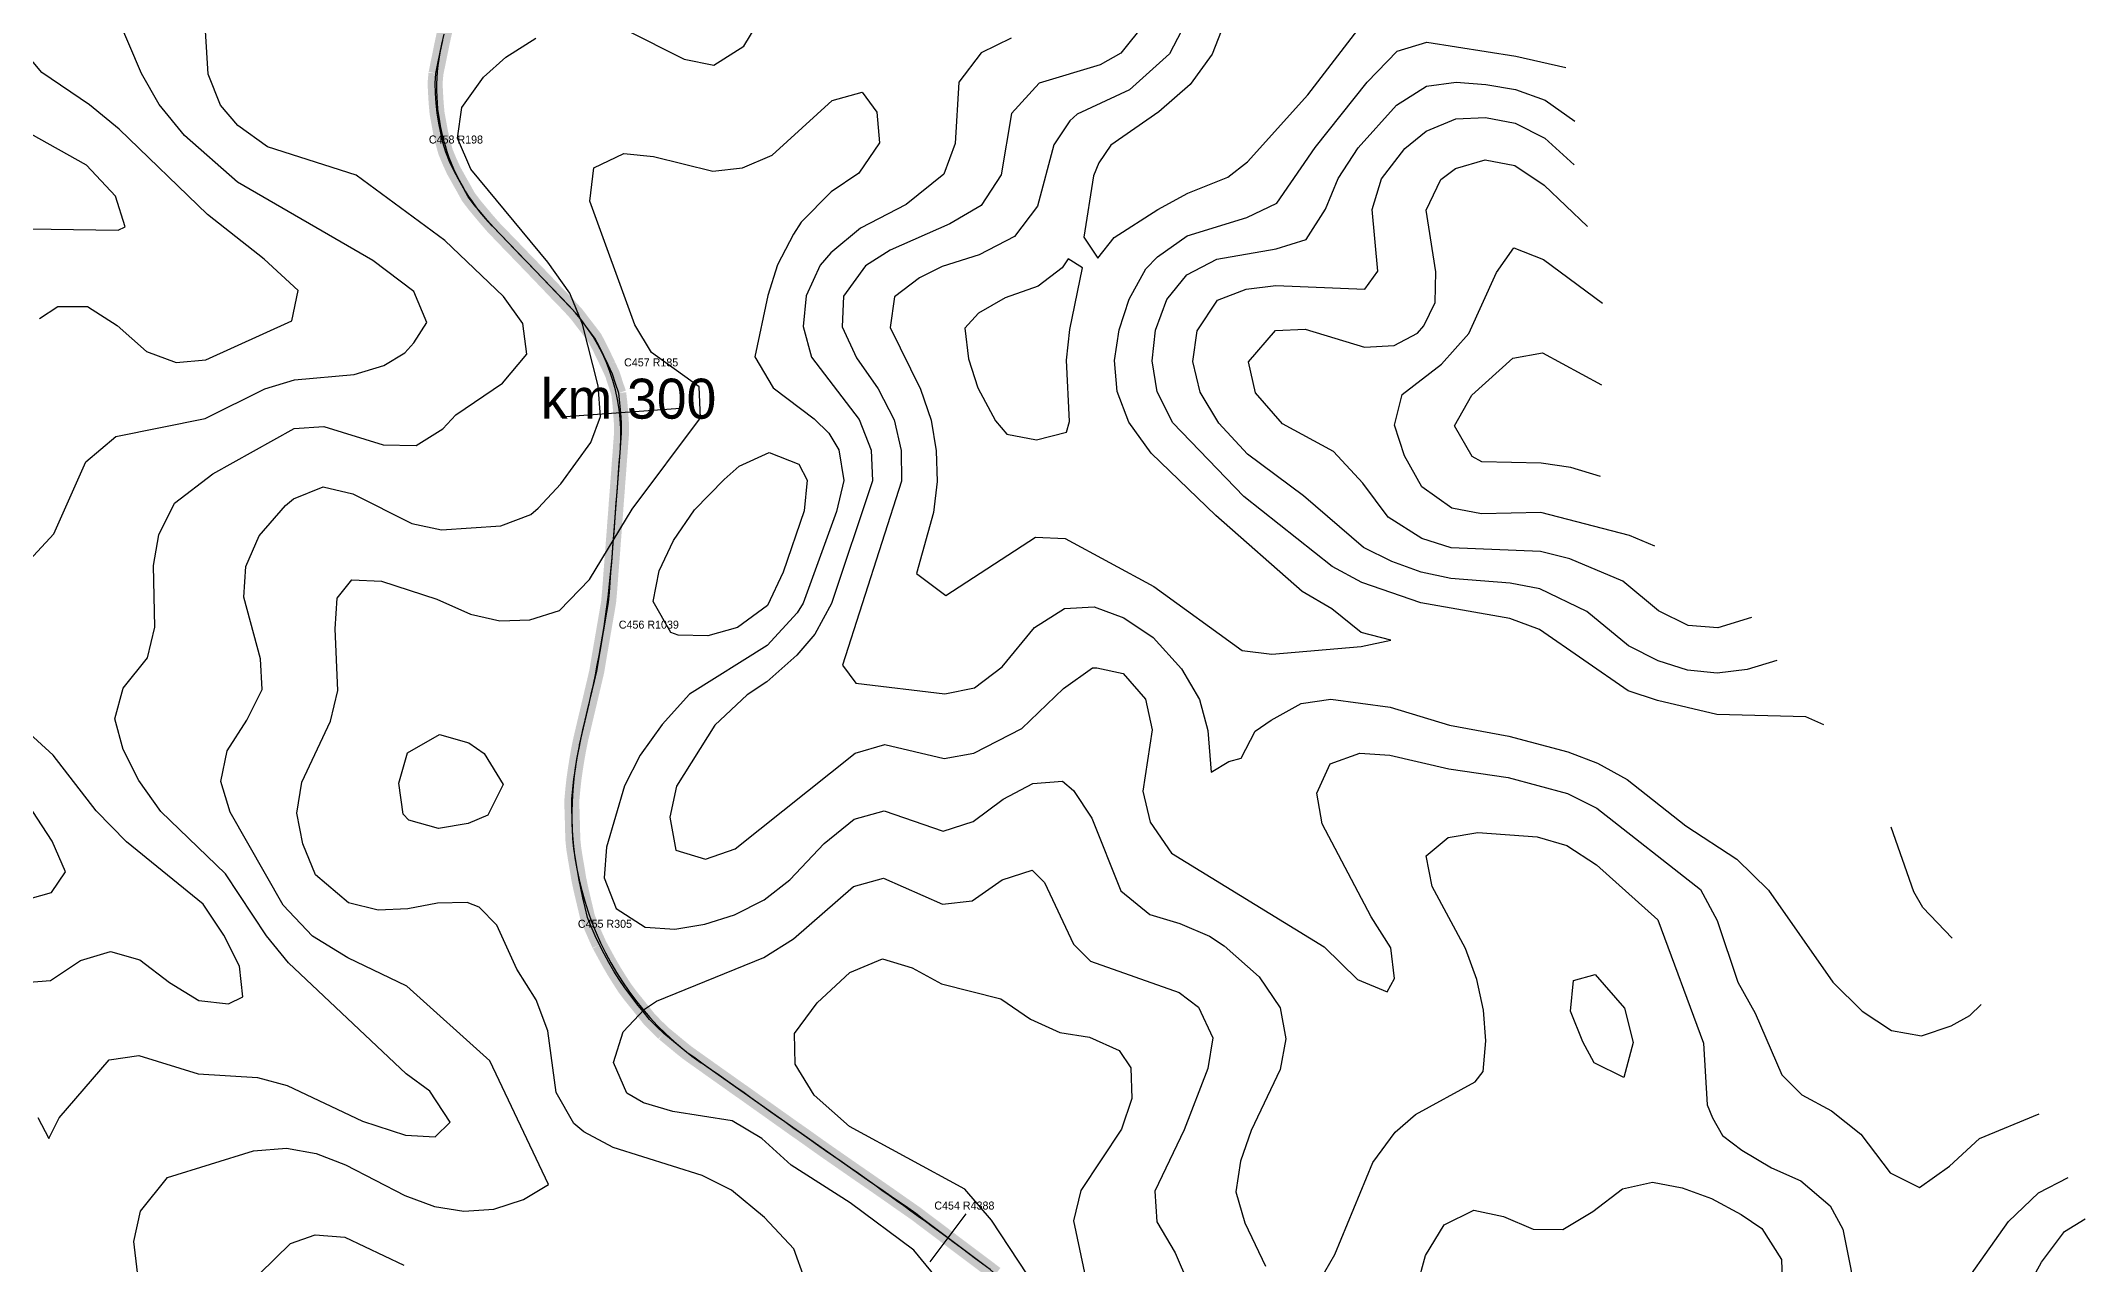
# Model space of a CAD drawing. Header units: metres. Extents: x 697254 to 930473, y 8023396 to 8227001.
# Drawn here: x 732520 to 734564, y 8198416 to 8199639 of the extents above; entities that cross this region are included whole.
import ezdxf

# ---------------------------------------------------------------- set-up
doc = ezdxf.new("R2010")
doc.units = ezdxf.units.M
for name, color, linetype in [('ALIGNMENT_FITTED', 4, 'Continuous'), ('CENTRELINE', 7, 'Continuous'), ('CHAINAGE', 7, 'Continuous'), ('CONTOUR_10M', 33, 'Continuous'), ('CONTOUR_INDEX_50M', 34, 'Continuous'), ('CURVE_LABELS', 4, 'Continuous'), ('GRADE_0-4', 3, 'Continuous'), ('GRADE_4-6', 2, 'Continuous'), ('GRADE_6-8', 30, 'Continuous')]:
    doc.layers.add(name, color=color, linetype=linetype)

msp = doc.modelspace()

# ---------------------------------------------------------------- linework, layer by layer
at = {"layer": 'ALIGNMENT_FITTED'}
for p, q in [((733047.8, 8199374.2), (732971, 8199453.8)), ((733091.7, 8199131.8), (733099.2, 8199231.5)), ((733058.4, 8198935), (733067.9, 8198975.9)), ((733346.2, 8198499.6), (733180, 8198616.7))]:
    msp.add_line(p, q, dxfattribs=at)
for centre, radius, start, end in [((733113.7, 8199591.4), 198.3, 165.9772, -136.0305), ((732914.4, 8199245.5), 185.3, -4.3223, 43.9695), ((732055.9, 8199210.1), 1038.8, -13.0311, -4.3223), ((733355.8, 8198866.2), 305.2, 166.9689, -125.16), ((730819.2, 8194912), 4388.2, 52.9761, 54.84), ((733286.3, 8198183.1), 291.2, 24.5982, 52.9761)]:
    msp.add_arc(centre, radius, start, end, dxfattribs=at)
at = {"layer": 'CENTRELINE'}
msp.add_polyline3d([(733466.6, 8198411.8, 1026.7), (733458.6, 8198417.8, 1026.2), (733450.6, 8198423.8, 1025.3), (733442.6, 8198429.8, 1024.4), (733434.6, 8198435.8, 1023.6), (733426.6, 8198441.9, 1023.1), (733418.7, 8198447.9, 1022.7), (733410.7, 8198453.9, 1022.8), (733402.7, 8198459.9, 1023), (733394.7, 8198466, 1023.3), (733386.5, 8198471.7, 1023.5), (733378.3, 8198477.4, 1023.5), (733370.1, 8198483.2, 1023.4), (733361.9, 8198488.9, 1022.9), (733353.7, 8198494.6, 1022.8), (733345.5, 8198500.3, 1023), (733337.2, 8198506, 1023.2), (733329, 8198511.7, 1023.5), (733320.8, 8198517.4, 1024), (733312.6, 8198523.1, 1024.5), (733304.4, 8198528.8, 1025), (733296.2, 8198534.6, 1025.2), (733288.1, 8198540.4, 1025), (733279.9, 8198546.2, 1024.7), (733271.7, 8198551.9, 1024.1), (733263.6, 8198557.7, 1023.9), (733255.4, 8198563.5, 1023.7), (733247.3, 8198569.3, 1023.5), (733239.1, 8198575.1, 1023.3), (733230.9, 8198580.9, 1023.4), (733222.8, 8198586.7, 1023.7), (733214.6, 8198592.4, 1023.9), (733206.5, 8198598.2, 1024.5), (733198.3, 8198604, 1025), (733190.1, 8198609.8, 1025.1), (733182, 8198615.6, 1024.9), (733173.8, 8198621.4, 1025.1), (733165.7, 8198627.2, 1025), (733157.9, 8198633.5, 1024.6), (733150.2, 8198639.9, 1023.8), (733142.5, 8198646.2, 1023.1), (733135.3, 8198653.2, 1022.4), (733128.3, 8198660.3, 1021.5), (733122.1, 8198668.1, 1020.6), (733115.8, 8198675.9, 1019.7), (733109.5, 8198683.7, 1018.8), (733103.5, 8198691.7, 1018), (733098.1, 8198700.1, 1017.3), (733092.8, 8198708.6, 1016.8), (733087.8, 8198717.2, 1015.7), (733083, 8198726, 1014.9), (733078.2, 8198734.8, 1014.3), (733074.1, 8198743.9, 1014), (733070.1, 8198753.1, 1013.8), (733066.4, 8198762.3, 1013.7), (733064.1, 8198772.1, 1013.4), (733061.8, 8198781.8, 1013.4), (733059.5, 8198791.6, 1013.4), (733057.5, 8198801.3, 1013.4), (733055.9, 8198811.2, 1013.9), (733054.2, 8198821.1, 1014.4), (733052.6, 8198831, 1014.9), (733051.6, 8198840.9, 1015.3), (733051.4, 8198850.9, 1015.7), (733051.1, 8198860.9, 1016.1), (733050.8, 8198870.9, 1016.3), (733050.8, 8198880.9, 1016.5), (733051.7, 8198890.8, 1016.7), (733052.8, 8198900.8, 1016.9), (733054.2, 8198910.7, 1017.3), (733055.8, 8198920.6, 1017.7), (733057.5, 8198930.4, 1017.9), (733059.5, 8198940.2, 1017.8), (733061.8, 8198949.9, 1017.8), (733064.1, 8198959.7, 1017.7), (733066.4, 8198969.4, 1017.4), (733068.7, 8198979.1, 1017.1), (733071, 8198988.9, 1016.8), (733073.3, 8198998.6, 1016.5), (733075.6, 8199008.4, 1016.2), (733077.2, 8199018.2, 1015.8), (733078.9, 8199028.1, 1015.5), (733080.6, 8199037.9, 1015.3), (733082.3, 8199047.8, 1015), (733084, 8199057.7, 1014.9), (733085.7, 8199067.5, 1014.9), (733087.4, 8199077.4, 1015), (733088.3, 8199087.3, 1014.4), (733089.1, 8199097.3, 1013.8), (733089.8, 8199107.3, 1013.1), (733090.6, 8199117.2, 1012), (733091.4, 8199127.2, 1010.8), (733092.1, 8199137.2, 1009.6), (733092.9, 8199147.2, 1008.8), (733093.6, 8199157.1, 1008.2), (733094.4, 8199167.1, 1007.6), (733095.1, 8199177.1, 1006.8), (733095.9, 8199187.1, 1006.1), (733096.6, 8199197, 1005.3), (733097.4, 8199207, 1004.5), (733098.1, 8199217, 1003.7), (733098.9, 8199227, 1002.8), (733099.6, 8199236.9, 1002.1), (733100.4, 8199246.9, 1001.5), (733100.2, 8199256.9, 1000.9), (733099.5, 8199266.9, 1000.7), (733098.7, 8199276.8, 1001.4), (733097.5, 8199286.7, 1002), (733094.3, 8199296.2, 1002.4), (733091.2, 8199305.7, 1003), (733087, 8199314.8, 1002.9), (733082.7, 8199323.8, 1002.5), (733078.3, 8199332.8, 1002), (733073.7, 8199341.6, 1001.4), (733067.7, 8199349.6, 1000.6), (733061.6, 8199357.5, 999.8), (733055.5, 8199365.5, 998.9), (733048.8, 8199372.9, 997.9), (733041.9, 8199380.1, 996.9), (733034.9, 8199387.3, 996.4), (733028, 8199394.6, 996.5), (733021.1, 8199401.8, 996.5), (733014.2, 8199409, 996.4), (733007.3, 8199416.2, 996.6), (733000.3, 8199423.4, 996.9), (732993.4, 8199430.6, 997), (732986.4, 8199437.8, 997), (732979.5, 8199445, 997), (732972.5, 8199452.2, 997), (732966, 8199459.7, 997), (732959.5, 8199467.4, 997.1), (732953.1, 8199475.1, 997.2), (732947.1, 8199483.1, 997.5), (732942.3, 8199491.8, 998), (732937.4, 8199500.5, 998.3), (732932.5, 8199509.3, 998.5), (732928.4, 8199518.3, 998.7), (732924.5, 8199527.6, 998.9), (732921.8, 8199537.2, 999.3), (732919.5, 8199546.9, 999.2), (732917.7, 8199556.8, 998.8), (732915.9, 8199566.6, 998.4), (732915, 8199576.5, 998), (732914.4, 8199586.5, 997.5), (732913.9, 8199596.5, 996.9), (732914.8, 8199606.4, 996.5), (732916.8, 8199616.2, 996.1), (732918.8, 8199626, 995.7), (732920.8, 8199635.8, 995.2), (732922.9, 8199645.6, 994.5)], dxfattribs=at)
at = {"layer": 'CHAINAGE'}
for p, q in [((733159.3, 8199271.2), (733039.6, 8199262.5)), ((733444.7, 8198465.8), (733408.6, 8198417.9))]:
    msp.add_line(p, q, dxfattribs=at)
at = {"layer": 'CONTOUR_10M'}
for points, elevation in [([(732516.8, 8198562), (732527.8, 8198541), (732538.2, 8198561.7), (732588, 8198619.7), (732617.8, 8198624.2), (732677, 8198605.8), (732736.3, 8198602.1), (732766, 8198594.2), (732841.4, 8198558.5), (732884.2, 8198544.6), (732913.9, 8198542.8), (732928.9, 8198557.6), (732908.6, 8198588.5), (732884.9, 8198605.9), (732767.3, 8198716.8), (732745.4, 8198744), (732704.2, 8198806), (732639.8, 8198868.2), (732617.6, 8198899.1), (732602.1, 8198930.1), (732593.7, 8198960.9), (732602, 8198991.6), (732626.2, 8199022), (732633.8, 8199052.7), (732632.3, 8199114.2), (732637.6, 8199144.9), (732653.4, 8199176.5), (732691.6, 8199205.8), (732773, 8199251.2), (732802.7, 8199253.3), (732861.9, 8199234.9), (732894.9, 8199234.4), (732921.5, 8199251), (732934.6, 8199264.8), (732981.4, 8199296.6), (733005.8, 8199325.5), (733001.6, 8199356.3), (732982.3, 8199383.4), (732923.5, 8199439.2), (732835.1, 8199504.6), (732746.3, 8199533.1), (732716.8, 8199554.2), (732699.4, 8199574.8), (732686.9, 8199605.6), (732681.4, 8199697.9)], 990), ([(732504.2, 8199114.8), (732532.6, 8199146), (732564.7, 8199217.9), (732594.7, 8199243.3), (732684, 8199261.3), (732743.7, 8199290.8), (732773.5, 8199299.9), (732832.9, 8199305.3), (732862.7, 8199314.4), (732883.6, 8199326.8), (732892.7, 8199337), (732905.6, 8199357.3), (732892.7, 8199388.2), (732851.7, 8199419.4), (732716.2, 8199497.7), (732663.5, 8199544.4), (732638.1, 8199575.4), (732620.4, 8199606.3), (732594, 8199668.1)], 980), ([(733623.8, 8199657.1), (733599.6, 8199626.6), (733578.8, 8199615), (733517.9, 8199596.8), (733490.3, 8199566.3), (733479.9, 8199504.9), (733459.9, 8199474.4), (733428.6, 8199456), (733368.9, 8199429.6), (733344.2, 8199414.1), (733322.3, 8199383.6), (733320.9, 8199352.9), (733335.3, 8199322), (733357.1, 8199291), (733372.8, 8199260.1), (733380.1, 8199229.2), (733380.2, 8199198.5), (733321.4, 8199014.6), (733334.6, 8198996.7), (733423.5, 8198985.9), (733453.3, 8198992), (733480.8, 8199012.9), (733513.3, 8199052.1), (733543.3, 8199071.3), (733573, 8199072.9), (733602.6, 8199061.9), (733632, 8199042.1), (733660.4, 8199011), (733678.4, 8198980.1), (733686.5, 8198949.2), (733690, 8198907.7), (733707.7, 8198918.3), (733719.9, 8198921.5), (733733.9, 8198948.7), (733750, 8198959.5), (733779.8, 8198976.2), (733809.6, 8198980.6), (733868.9, 8198972.5), (733928.1, 8198954.7), (733987.4, 8198943.6), (734046.6, 8198928), (734076.2, 8198916.4), (734105.7, 8198900.2), (734164.6, 8198854), (734215.6, 8198820.6), (734247.2, 8198789.5), (734311.4, 8198697.4), (734340.8, 8198668.4), (734370.3, 8198649.2), (734400, 8198643.8), (734429.8, 8198653.7), (734448.5, 8198664.3), (734459.7, 8198675.1)], 990), ([(733664.1, 8199656.7), (733648.2, 8199626.1), (733608.2, 8199590.1), (733556, 8199565.6), (733548.5, 8199558.9), (733532.5, 8199535.1), (733516.3, 8199473.8), (733493.2, 8199443.3), (733457.9, 8199425.1), (733421, 8199413.3), (733398.3, 8199401.8), (733373.2, 8199383.1), (733368.8, 8199352.4), (733399.4, 8199290.5), (733410.1, 8199259.7), (733415.1, 8199228.9), (733416.1, 8199198.1), (733412.4, 8199167.4), (733395.2, 8199106.1), (733424.6, 8199084.1), (733514.3, 8199142.5), (733544, 8199141.1), (733632.6, 8199093.3), (733721, 8199029.3), (733750.7, 8199025.7), (733839.8, 8199033.1), (733869.7, 8199039.5), (733840, 8199047.1), (733810.4, 8199070.9), (733781, 8199088.4), (733694.7, 8199164.4), (733630, 8199226.6), (733607.6, 8199257.6), (733596, 8199288.4), (733593.3, 8199319.2), (733597.9, 8199349.9), (733607.8, 8199380.6), (733624.6, 8199411.1), (733636.1, 8199423.1), (733666, 8199444), (733725.6, 8199462.2), (733755.5, 8199476.7), (733793.9, 8199532.3), (733845.9, 8199597.8), (733875.9, 8199628.7), (733905.7, 8199637.5), (733994.7, 8199623.6), (734044.6, 8199612.2)], 980), ([(733703, 8199656.3), (733691, 8199625.7), (733668.8, 8199595.2), (733637.7, 8199568), (733589.7, 8199534.5), (733577.7, 8199516.9), (733572.1, 8199503.9), (733562.5, 8199442.5), (733576.7, 8199421.5), (733592.9, 8199442.2), (733636.6, 8199470.2), (733666.5, 8199486.5), (733706.7, 8199502.5), (733726.2, 8199518.1), (733786.4, 8199585.1), (733846.6, 8199663.1)], 970), ([(732518.3, 8199361.4), (732536.7, 8199373.4), (732566.4, 8199373.2), (732595.9, 8199354.3), (732625.3, 8199328.3), (732654.9, 8199317.2), (732684.6, 8199319.9), (732770.6, 8199358.8), (732777, 8199389.4), (732743, 8199420.5), (732686.2, 8199465.3), (732598, 8199550.7), (732568.5, 8199574.9), (732520.8, 8199607.4), (732494.6, 8199638.4)], 970), ([(733283.6, 8198400), (733272.5, 8198430.9), (733243.3, 8198462), (733210.3, 8198489.6), (733180.8, 8198504), (733092, 8198532.3), (733062.5, 8198547.8), (733052.8, 8198556.3), (733034.9, 8198587.2), (733026.8, 8198648.8), (733015.1, 8198679.7), (732995.5, 8198710.6), (732975.6, 8198754.4), (732957.9, 8198772.5), (732946.1, 8198777.1), (732916.4, 8198776.4), (732886.6, 8198770.8), (732856.9, 8198769.6), (732827.3, 8198776.9), (732794.2, 8198805), (732781.6, 8198835.9), (732775.6, 8198866.7), (732780.8, 8198897.4), (732809.3, 8198958.6), (732816.7, 8198989.3), (732814.1, 8199050.8), (732816.1, 8199081.5), (732830.8, 8199099.9), (732860.4, 8199098.7), (732915.8, 8199080.5), (732949.2, 8199065.6), (732978.8, 8199059), (733008.5, 8199059.9), (733038.3, 8199069.3), (733068.4, 8199100.3), (733111.1, 8199170.6), (733179.4, 8199262.1), (733177.9, 8199292.9), (733130.2, 8199327.2), (733113.6, 8199355.1), (733068.7, 8199478.6), (733072.8, 8199512), (733102.6, 8199526.3), (733132.3, 8199523.4), (733191.5, 8199508.8), (733221.3, 8199511.9), (733251.1, 8199524.8), (733311.1, 8199579.2), (733340.9, 8199587.6), (733355.5, 8199567.8), (733358.2, 8199537), (733337.5, 8199506.5), (733310.1, 8199488), (733280.1, 8199457.6), (733272.3, 8199445.6), (733256.3, 8199415.1), (733246.6, 8199384.4), (733233.5, 8199323.1), (733252.1, 8199292.1), (733293.1, 8199260.9), (733307.5, 8199246.7), (733317.5, 8199229.9), (733322.7, 8199199.1), (733315.2, 8199168.4), (733282, 8199076.6), (733275.9, 8199066.9), (733245.9, 8199034.1), (733168.4, 8198985.5), (733141.1, 8198955.1), (733119.1, 8198924.5), (733103.2, 8198894), (733085.2, 8198832.7), (733083.1, 8198801.9), (733094.9, 8198771.1), (733124.1, 8198752.6), (733153.7, 8198750.6), (733183.5, 8198755.5), (733213.3, 8198764.7), (733243.1, 8198780), (733268.7, 8198799.9), (733303.1, 8198836.2), (733333.1, 8198860.4), (733362.9, 8198869), (733422.1, 8198848.5), (733451.9, 8198858.1), (733481.8, 8198880.6), (733511.7, 8198896.2), (733541.4, 8198898.7), (733552.2, 8198889.2), (733570.7, 8198861.4), (733599.6, 8198788.7), (733628.6, 8198765.3), (733658.7, 8198756.1), (733688.2, 8198743.5), (733702.9, 8198733.8), (733737.9, 8198702.7), (733758.8, 8198671.7), (733764.5, 8198640.9), (733758.8, 8198610.2), (733730, 8198549), (733719.1, 8198518.4), (733714.5, 8198487.7), (733723.5, 8198456.8), (733744.1, 8198413.6)], 1010), ([(734302.4, 8198954.8), (734284.6, 8198962.8), (734195.5, 8198965.3), (734136.3, 8198979.2), (734106.7, 8198989), (734018.2, 8199050.4), (733988.7, 8199061.4), (733899.7, 8199076.9), (733840.5, 8199097.2), (733811, 8199113.4), (733722.7, 8199183.3), (733651.6, 8199257.1), (733635.8, 8199288), (733631, 8199318.8), (733634.2, 8199349.5), (733645.5, 8199380.2), (733665.6, 8199404.9), (733695.5, 8199420.6), (733755, 8199430.8), (733785, 8199440.2), (733804.1, 8199470.7), (733816.8, 8199501.3), (733836.8, 8199531.9), (733875.3, 8199574.7), (733905.3, 8199593.6), (733935, 8199597.8), (733964.7, 8199595.4), (733994.3, 8199590.4), (734023.9, 8199579.6), (734053.4, 8199558.8)], 990), ([(732507.8, 8199451), (732596.9, 8199449.5), (732604.1, 8199452.8), (732594.5, 8199483.6), (732565.3, 8199514.7), (732453.1, 8199577.4)], 960), ([(734230.2, 8199062.3), (734196.5, 8199051.8), (734166.8, 8199054.1), (734137.2, 8199069), (734101.5, 8199098.5), (734048.7, 8199121), (734019.1, 8199128.4), (733930, 8199131.9), (733900.4, 8199141.4), (733866.9, 8199162.5), (733841.6, 8199196.7), (733812.2, 8199228.1), (733761.4, 8199255.9), (733734.4, 8199287), (733727.3, 8199317.8), (733754.1, 8199349.4), (733783.8, 8199350.5), (733843.1, 8199332.5), (733872.8, 8199334.3), (733896.3, 8199346.7), (733902.7, 8199353.8), (733914, 8199377.3), (733914.6, 8199408), (733904.9, 8199469.6), (733919.7, 8199500.2), (733934.1, 8199511.2), (733963.9, 8199519.9), (733993.5, 8199514.3), (734023, 8199494.8), (734066.3, 8199453.3)], 1010), ([(733547, 8199420.8), (733540.9, 8199412), (733517, 8199393.7), (733484, 8199381.9), (733457.3, 8199366.6), (733443.5, 8199351.6), (733447.4, 8199320.8), (733456.5, 8199292), (733474.2, 8199259), (733485.7, 8199245.7), (733515.4, 8199240), (733545.1, 8199247.7), (733548.3, 8199258.2), (733545.2, 8199319.7), (733548.5, 8199350.4), (733561.1, 8199411.8), (733547, 8199420.8)], 970), ([(734133.4, 8199133.6), (734108.3, 8199144.2), (734019.5, 8199167.2), (733960.1, 8199165.8), (733930.4, 8199171.5), (733900.7, 8199192.9), (733883.3, 8199223.9), (733873.2, 8199254.7), (733880.9, 8199285.4), (733920.1, 8199315.7), (733947.6, 8199346.2), (733975.1, 8199407.4), (733992.6, 8199431.9), (734022.2, 8199420.2), (734081.1, 8199376.5)], 1020), ([(734079.3, 8199203.4), (734049.7, 8199212.3), (734020, 8199216.5), (733960.6, 8199217.9), (733951, 8199223.1), (733933.2, 8199254.1), (733950.4, 8199284.6), (733991.4, 8199321.7), (734021.2, 8199326.8), (734080.3, 8199295)], 1030), ([(733202.8, 8199200.4), (733218.1, 8199213.7), (733247.9, 8199227.1), (733277.5, 8199215.7), (733285.8, 8199199.5), (733282.9, 8199168.8), (733262.1, 8199107.5), (733246.3, 8199074.3), (733216.3, 8199052.1), (733186.6, 8199043.8), (733156.9, 8199044.5), (733149.8, 8199047.2), (733132.1, 8199078.2), (733138.1, 8199108.8), (733152.2, 8199139.4), (733173.3, 8199170), (733202.8, 8199200.4)], 1020), ([(732499.8, 8198697), (732529.5, 8198699.3), (732559.4, 8198719.1), (732589.2, 8198728.2), (732618.8, 8198719.9), (732648.3, 8198697.1), (732677.8, 8198679.3), (732707.4, 8198675.7), (732721.6, 8198682.8), (732718.5, 8198713.6), (732702.7, 8198744.5), (732682.1, 8198775.5), (732605.2, 8198837.8), (732575, 8198868.8), (732531.9, 8198924.5), (732473.1, 8198978.3)], 980), ([(732886.4, 8198927), (732918.2, 8198945.3), (732947.8, 8198936.8), (732963, 8198926.2), (732982.1, 8198895.3), (732966.7, 8198864.7), (732947, 8198856.2), (732917.2, 8198851.2), (732887.6, 8198859.5), (732881.9, 8198865.6), (732877.5, 8198896.4), (732886.4, 8198927)], 1020), ([(732500.6, 8198778.8), (732530.4, 8198787.1), (732544.3, 8198807.7), (732531.1, 8198838.6), (732501.8, 8198883.6)], 970), ([(733803.5, 8198407.9), (733813.5, 8198425.1), (733851.6, 8198517), (733874, 8198547.5), (733894.2, 8198565.3), (733954, 8198597.7), (733961.9, 8198608), (733964.7, 8198638.8), (733962.2, 8198669.5), (733955.5, 8198700.3), (733944.1, 8198731.2), (733911, 8198793.1), (733904.9, 8198823.9), (733926.9, 8198842.1), (733956.7, 8198847.2), (734016, 8198842.9), (734045.6, 8198834.2), (734075.1, 8198814.7), (734136.6, 8198759.9), (734182.2, 8198636.4), (734186, 8198574.9), (734191.2, 8198561.8), (734201.3, 8198544), (734220.5, 8198529.5), (734250.1, 8198511.8), (734279.6, 8198498.9), (734309, 8198473.9), (734321.5, 8198450.4), (734337.6, 8198370.1)], 1010), ([(734430.7, 8198741.4), (734401.4, 8198772.3), (734392.4, 8198787.9), (734369.7, 8198852.6)], 990), ([(733417.3, 8198399.5), (733392.7, 8198429.6), (733329, 8198476.8), (733270, 8198514.6), (733240.6, 8198541.1), (733211.1, 8198558.7), (733151.8, 8198568.1), (733122.2, 8198576.9), (733105.7, 8198586.4), (733092.4, 8198617.3), (733102, 8198648), (733123.2, 8198670.4), (733135.3, 8198678.4), (733242.5, 8198722.3), (733272.4, 8198740.8), (733332.4, 8198793.2), (733362.2, 8198801.6), (733421.3, 8198775.4), (733451, 8198778.7), (733481, 8198799.8), (733510.8, 8198809.4), (733523.4, 8198797.2), (733552.4, 8198735.4), (733569.2, 8198718.6), (733657.9, 8198687.3), (733677.3, 8198672.6), (733691.7, 8198641.7), (733686.7, 8198611), (733662.8, 8198549.7), (733633.5, 8198488.6), (733635.6, 8198457.8), (733653.8, 8198426.8), (733667.1, 8198395.9)], 1020), ([(733506.4, 8198404.8), (733470.2, 8198459.5), (733443.7, 8198490.6), (733328.2, 8198553.3), (733292.9, 8198584.4), (733274, 8198615.4), (733273.4, 8198646.2), (733296.1, 8198676.7), (733328.5, 8198707.1)], 1030), ([(733328.5, 8198707.1), (733361.3, 8198721), (733390.9, 8198711.7), (733420.4, 8198695.7), (733479.7, 8198680.9), (733509.2, 8198660.6), (733538.7, 8198647.2), (733568.4, 8198642.4), (733597.9, 8198629.1), (733609.6, 8198611.8), (733610.6, 8198581), (733600.3, 8198550.4), (733559.7, 8198489.3), (733552.1, 8198458.7), (733565.7, 8198395.7)], 1030), ([(734052.2, 8198699.3), (734073.9, 8198705.2), (734103.3, 8198671.5), (734111.7, 8198637.2), (734102.5, 8198602), (734073, 8198616.7), (734061.5, 8198637.7), (734049.3, 8198668.6), (734052.2, 8198699.3)], 1020), ([(734426.8, 8198372.9), (734487.1, 8198458.3), (734517.1, 8198486.9), (734546.9, 8198502.2)], 1010), ([(733887.6, 8198362.8), (733904.2, 8198424.2), (733922.8, 8198454.7), (733952.6, 8198469.6), (733982.2, 8198463.1), (734011.8, 8198450.5), (734041.5, 8198450.1), (734071.4, 8198468), (734101.3, 8198490.9), (734131.1, 8198497.6), (734160.7, 8198491.9), (734190.3, 8198481.1), (734219.9, 8198465.1), (734240.4, 8198451.3), (734260.2, 8198420.3), (734262.2, 8198358.8)], 1020), ([(734469.8, 8198325.8), (734520.1, 8198417.5), (734543.2, 8198448), (734563.8, 8198460.7)], 1020), ([(732738.4, 8198405.9), (732769.2, 8198436.3), (732794.1, 8198444.7), (732823.7, 8198442.6), (732882.8, 8198414.4)], 1010)]:
    msp.add_lwpolyline(points, dxfattribs=dict(at, elevation=elevation))
at = {"layer": 'CONTOUR_INDEX_50M', "elevation": 1000}
for points in [[(733103.9, 8199650.4), (733163, 8199620.6), (733192.7, 8199614.7), (733222.6, 8199633.7), (733252.8, 8199684.1)], [(732616.3, 8198407.2), (732612.7, 8198438), (732619.4, 8198468.6), (732646.2, 8198502.3), (732732.2, 8198528.9), (732765.3, 8198531.6), (732794.9, 8198526), (732824.5, 8198514.8), (732883.6, 8198484.1), (732913.2, 8198473.1), (732942.8, 8198468.6), (732972.5, 8198470.5), (733002.3, 8198480.1), (733027.3, 8198495), (732968.5, 8198618.7), (732885.8, 8198693.4), (732826.7, 8198721.7), (732791.3, 8198743.5), (732762, 8198774.6), (732709, 8198867.4), (732699.6, 8198898.3), (732706, 8198929), (732725.8, 8198959.5), (732740.9, 8198990.1), (732739.4, 8199020.8), (732722.7, 8199082.5), (732724.8, 8199113.2), (732737.9, 8199143.9), (732764.3, 8199174.3), (732772.2, 8199180.9), (732802, 8199192.9), (732831.7, 8199185.9), (732890.8, 8199156.2), (732920.4, 8199150), (732979.8, 8199154), (733009.7, 8199165.2), (733017.1, 8199171.6), (733039.7, 8199195.9), (733069.8, 8199237.1), (733079.4, 8199263.2), (733076.9, 8199294), (733061.2, 8199355.7), (733048.6, 8199386.5), (733026.6, 8199417.5), (732949.6, 8199510.6), (732936.3, 8199541.5), (732940.6, 8199572.2), (732962.2, 8199602.7), (732984.8, 8199622.5), (733014.7, 8199641.8)], [(733490, 8199641.6), (733460.1, 8199627), (733437.7, 8199597.6), (733433.8, 8199536.2), (733422.7, 8199505.5), (733384.9, 8199475.2), (733339.4, 8199451.6), (733309.5, 8199426.9), (733299.1, 8199414.6), (733285, 8199384), (733282, 8199353.3), (733290.3, 8199322.5), (733338.1, 8199260.4), (733349.9, 8199229.6), (733351.3, 8199198.8), (733310.3, 8199076.2), (733293.6, 8199045.7), (733275.5, 8199024.4), (733245.5, 8198997.8), (733225.8, 8198984.9), (733193.7, 8198954.5), (733155.3, 8198893.5), (733148.8, 8198862.7), (733154.6, 8198829.4), (733184.2, 8198820.5), (733214, 8198830.8), (733333.8, 8198926.5), (733363.6, 8198935.3), (733422.9, 8198921.3), (733452.6, 8198926.5), (733500.6, 8198951.2), (733542.4, 8198991.2), (733571.3, 8199012), (733575.5, 8199011.9), (733602, 8199006.1), (733624.4, 8198980.6), (733630.8, 8198949.8), (733621.5, 8198888.4), (733629, 8198857.6), (733650.1, 8198826.6), (733803, 8198732.7), (733836.3, 8198700.1), (733865.8, 8198687.9), (733873.3, 8198701.2), (733869.7, 8198732), (733849.9, 8198763), (733800.8, 8198855.8), (733795.7, 8198886.6), (733808.9, 8198915.9), (733838.7, 8198926.4), (733868.4, 8198924.4), (733927.6, 8198910.9), (733986.9, 8198902.1), (734046.2, 8198886.3), (734075.7, 8198871.7), (734179.1, 8198790.2), (734195.8, 8198759.3), (734216.6, 8198697.5), (734233.7, 8198666.6), (734260.5, 8198604.8), (734280.5, 8198584.8), (734310.1, 8198568.9), (734339.5, 8198545.4), (734368.8, 8198506.9), (734398.3, 8198492.1), (734428.3, 8198513.5), (734458.3, 8198541.2), (734517.9, 8198565.7)], [(734255.5, 8199019.3), (734225.7, 8199010.3), (734196, 8199006.7), (734166.3, 8199009.6), (734136.7, 8199018.9), (734107.2, 8199034), (734065.6, 8199068.2), (734018.7, 8199090.9), (733989, 8199096.6), (733929.7, 8199101.2), (733900, 8199107.6), (733870.5, 8199118.3), (733842.1, 8199132.1), (733782.1, 8199183.8), (733726.2, 8199225.5), (733697.5, 8199256.6), (733678.8, 8199287.6), (733671.6, 8199318.4), (733676, 8199349.1), (733696.1, 8199379.6), (733724.9, 8199390.7), (733754.6, 8199394.4), (733843.7, 8199390.6), (733856.7, 8199408.6), (733850.8, 8199470.2), (733860.3, 8199500.9), (733883.4, 8199531.4), (733904.8, 8199548.6), (733934.6, 8199561), (733964.3, 8199562.4), (733994, 8199556.8), (734023.5, 8199541.7), (734052.9, 8199514.9)]]:
    msp.add_lwpolyline(points, dxfattribs=at)
at = {"layer": 'GRADE_0-4', "const_width": 15}
for points in [[(733087, 8199314.8), (733082.7, 8199323.8), (733078.3, 8199332.8), (733073.7, 8199341.6), (733067.7, 8199349.6), (733061.6, 8199357.5), (733055.5, 8199365.5), (733048.8, 8199372.9), (733041.9, 8199380.1), (733034.9, 8199387.3), (733028, 8199394.6), (733021.1, 8199401.8), (733014.2, 8199409), (733007.3, 8199416.2), (733000.3, 8199423.4), (732993.4, 8199430.6), (732986.4, 8199437.8), (732979.5, 8199445), (732972.5, 8199452.2), (732966, 8199459.7), (732959.5, 8199467.4), (732953.1, 8199475.1), (732947.1, 8199483.1), (732942.3, 8199491.8), (732937.4, 8199500.5), (732932.5, 8199509.3), (732928.4, 8199518.3), (732924.5, 8199527.6), (732921.8, 8199537.2), (732919.5, 8199546.9), (732917.7, 8199556.8), (732915.9, 8199566.6), (732915, 8199576.5), (732914.4, 8199586.5), (732913.9, 8199596.5), (732914.8, 8199606.4)], [(733099.6, 8199236.9), (733100.4, 8199246.9), (733100.2, 8199256.9), (733099.5, 8199266.9), (733098.7, 8199276.8), (733097.5, 8199286.7)], [(733078.2, 8198734.8), (733074.1, 8198743.9), (733070.1, 8198753.1), (733066.4, 8198762.3), (733064.1, 8198772.1), (733061.8, 8198781.8), (733059.5, 8198791.6), (733057.5, 8198801.3), (733055.9, 8198811.2), (733054.2, 8198821.1), (733052.6, 8198831), (733051.6, 8198840.9), (733051.4, 8198850.9), (733051.1, 8198860.9), (733050.8, 8198870.9), (733050.8, 8198880.9), (733051.7, 8198890.8), (733052.8, 8198900.8), (733054.2, 8198910.7), (733055.8, 8198920.6), (733057.5, 8198930.4), (733059.5, 8198940.2), (733061.8, 8198949.9), (733064.1, 8198959.7), (733066.4, 8198969.4), (733068.7, 8198979.1), (733071, 8198988.9), (733073.3, 8198998.6), (733075.6, 8199008.4), (733077.2, 8199018.2), (733078.9, 8199028.1), (733080.6, 8199037.9)], [(733474.6, 8198405.7), (733466.6, 8198411.8), (733458.6, 8198417.8), (733450.6, 8198423.8), (733442.6, 8198429.8), (733434.6, 8198435.8), (733426.6, 8198441.9), (733418.7, 8198447.9), (733410.7, 8198453.9), (733402.7, 8198459.9), (733394.7, 8198466), (733386.5, 8198471.7), (733378.3, 8198477.4), (733370.1, 8198483.2), (733361.9, 8198488.9), (733353.7, 8198494.6), (733345.5, 8198500.3), (733337.2, 8198506), (733329, 8198511.7), (733320.8, 8198517.4), (733312.6, 8198523.1), (733304.4, 8198528.8), (733296.2, 8198534.6), (733288.1, 8198540.4), (733279.9, 8198546.2), (733271.7, 8198551.9), (733263.6, 8198557.7), (733255.4, 8198563.5), (733247.3, 8198569.3), (733239.1, 8198575.1), (733230.9, 8198580.9), (733222.8, 8198586.7), (733214.6, 8198592.4), (733206.5, 8198598.2), (733198.3, 8198604), (733190.1, 8198609.8), (733182, 8198615.6), (733173.8, 8198621.4), (733165.7, 8198627.2), (733157.9, 8198633.5), (733150.2, 8198639.9), (733142.5, 8198646.2)]]:
    msp.add_lwpolyline(points, dxfattribs=at)
at = {"layer": 'GRADE_4-6', "const_width": 15}
for points in [[(732914.8, 8199606.4), (732916.8, 8199616.2), (732918.8, 8199626), (732920.8, 8199635.8), (732922.9, 8199645.6), (732925.4, 8199655.3), (732927.8, 8199665)], [(733097.5, 8199286.7), (733094.3, 8199296.2), (733091.2, 8199305.7), (733087, 8199314.8)], [(733096.6, 8199197), (733097.4, 8199207), (733098.1, 8199217), (733098.9, 8199227), (733099.6, 8199236.9)], [(733080.6, 8199037.9), (733082.3, 8199047.8), (733084, 8199057.7), (733085.7, 8199067.5), (733087.4, 8199077.4), (733088.3, 8199087.3), (733089.1, 8199097.3), (733089.8, 8199107.3), (733090.6, 8199117.2)], [(733142.5, 8198646.2), (733135.3, 8198653.2), (733128.3, 8198660.3), (733122.1, 8198668.1), (733115.8, 8198675.9), (733109.5, 8198683.7), (733103.5, 8198691.7), (733098.1, 8198700.1), (733092.8, 8198708.6), (733087.8, 8198717.2), (733083, 8198726), (733078.2, 8198734.8)]]:
    msp.add_lwpolyline(points, dxfattribs=at)
at = {"layer": 'GRADE_6-8', "const_width": 15}
msp.add_lwpolyline([(733090.6, 8199117.2), (733091.4, 8199127.2), (733092.1, 8199137.2), (733092.9, 8199147.2), (733093.6, 8199157.1), (733094.4, 8199167.1), (733095.1, 8199177.1), (733095.9, 8199187.1), (733096.6, 8199197)], dxfattribs=at)

# ---------------------------------------------------------------- texts
at = {"layer": 'CHAINAGE'}
msp.add_text('km 300', height=40, dxfattribs=at).set_placement((733019.7, 8199261.1))
at = {"layer": 'CURVE_LABELS'}
for s, p in [('C458 R198', (732907.7, 8199536.3)), ('C457 R185', (733102.9, 8199313.4)), ('C456 R1039', (733097.6, 8199051.1)), ('C455 R305', (733056.7, 8198751.9)), ('C454 R4388', (733413.1, 8198470.1))]:
    msp.add_text(s, height=8, dxfattribs=at).set_placement(p)

doc.saveas('drawing.dxf')
